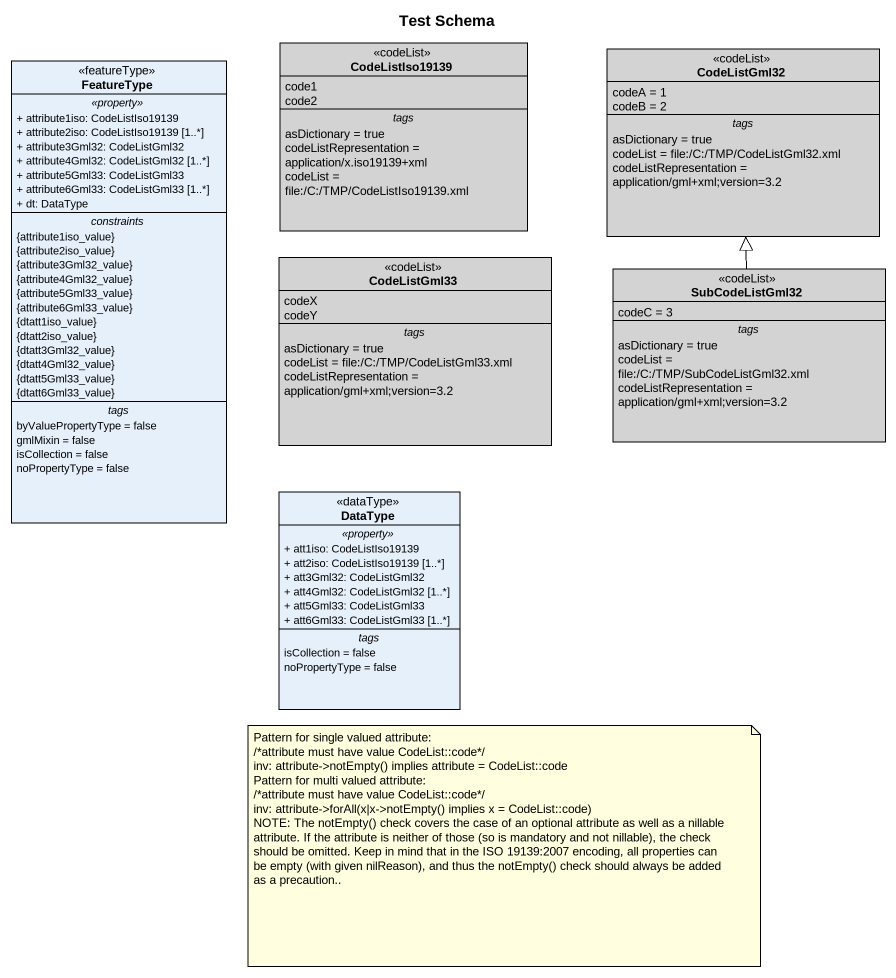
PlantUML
@startuml
title Test Schema
hide circle
hide empty members
skinparam classAttributeIconSize 0
class CodeListIso19139 <<codeList>> #D3D3D3 {
  code1
  code2
  -- tags --
  asDictionary = true
  codeListRepresentation = application/x.iso19139+xml
  codeList = file:/C:/TMP/CodeListIso19139.xml
}
class CodeListGml32 <<codeList>> #D3D3D3 {
  codeA = 1
  codeB = 2
  -- tags --
  asDictionary = true
  codeList = file:/C:/TMP/CodeListGml32.xml
  codeListRepresentation = application/gml+xml;version=3.2
}
class FeatureType <<featureType>> {
  .. <<property>> ..
  + attribute1iso: CodeListIso19139
  + attribute2iso: CodeListIso19139 [1..*]
  + attribute3Gml32: CodeListGml32
  + attribute4Gml32: CodeListGml32 [1..*]
  + attribute5Gml33: CodeListGml33
  + attribute6Gml33: CodeListGml33 [1..*]
  + dt: DataType
  -- constraints --
  {attribute1iso_value}
  {attribute2iso_value}
  {attribute3Gml32_value}
  {attribute4Gml32_value}
  {attribute5Gml33_value}
  {attribute6Gml33_value}
  {dtatt1iso_value}
  {dtatt2iso_value}
  {dtatt3Gml32_value}
  {dtatt4Gml32_value}
  {dtatt5Gml33_value}
  {dtatt6Gml33_value}
  -- tags --
  byValuePropertyType = false
  gmlMixin = false
  isCollection = false
  noPropertyType = false
}
class CodeListGml33 <<codeList>> #D3D3D3 {
  codeX
  codeY
  -- tags --
  asDictionary = true
  codeList = file:/C:/TMP/CodeListGml33.xml
  codeListRepresentation = application/gml+xml;version=3.2
}
class SubCodeListGml32 <<codeList>> #D3D3D3 {
  codeC = 3
  -- tags --
  asDictionary = true
  codeList = file:/C:/TMP/SubCodeListGml32.xml
  codeListRepresentation = application/gml+xml;version=3.2
}
class DataType <<dataType>> {
  .. <<property>> ..
  + att1iso: CodeListIso19139
  + att2iso: CodeListIso19139 [1..*]
  + att3Gml32: CodeListGml32
  + att4Gml32: CodeListGml32 [1..*]
  + att5Gml33: CodeListGml33
  + att6Gml33: CodeListGml33 [1..*]
  -- tags --
  isCollection = false
  noPropertyType = false
}
SubCodeListGml32 -up-|> CodeListGml32
note as N1
  Pattern for single valued attribute:
  /*attribute must have value CodeList::code*/
  inv: attribute->notEmpty() implies attribute = CodeList::code
  Pattern for multi valued attribute:
  /*attribute must have value CodeList::code*/
  inv: attribute->forAll(x|x->notEmpty() implies x = CodeList::code)
  NOTE: The notEmpty() check covers the case of an optional attribute as well as a nillable attribute. If the attribute is neither of those (so is mandatory and not nillable), the check should be omitted. Keep in mind that in the ISO 19139:2007 encoding, all properties can be empty (with given nilReason), and thus the notEmpty() check should always be added as a precaution..
end note
@enduml
